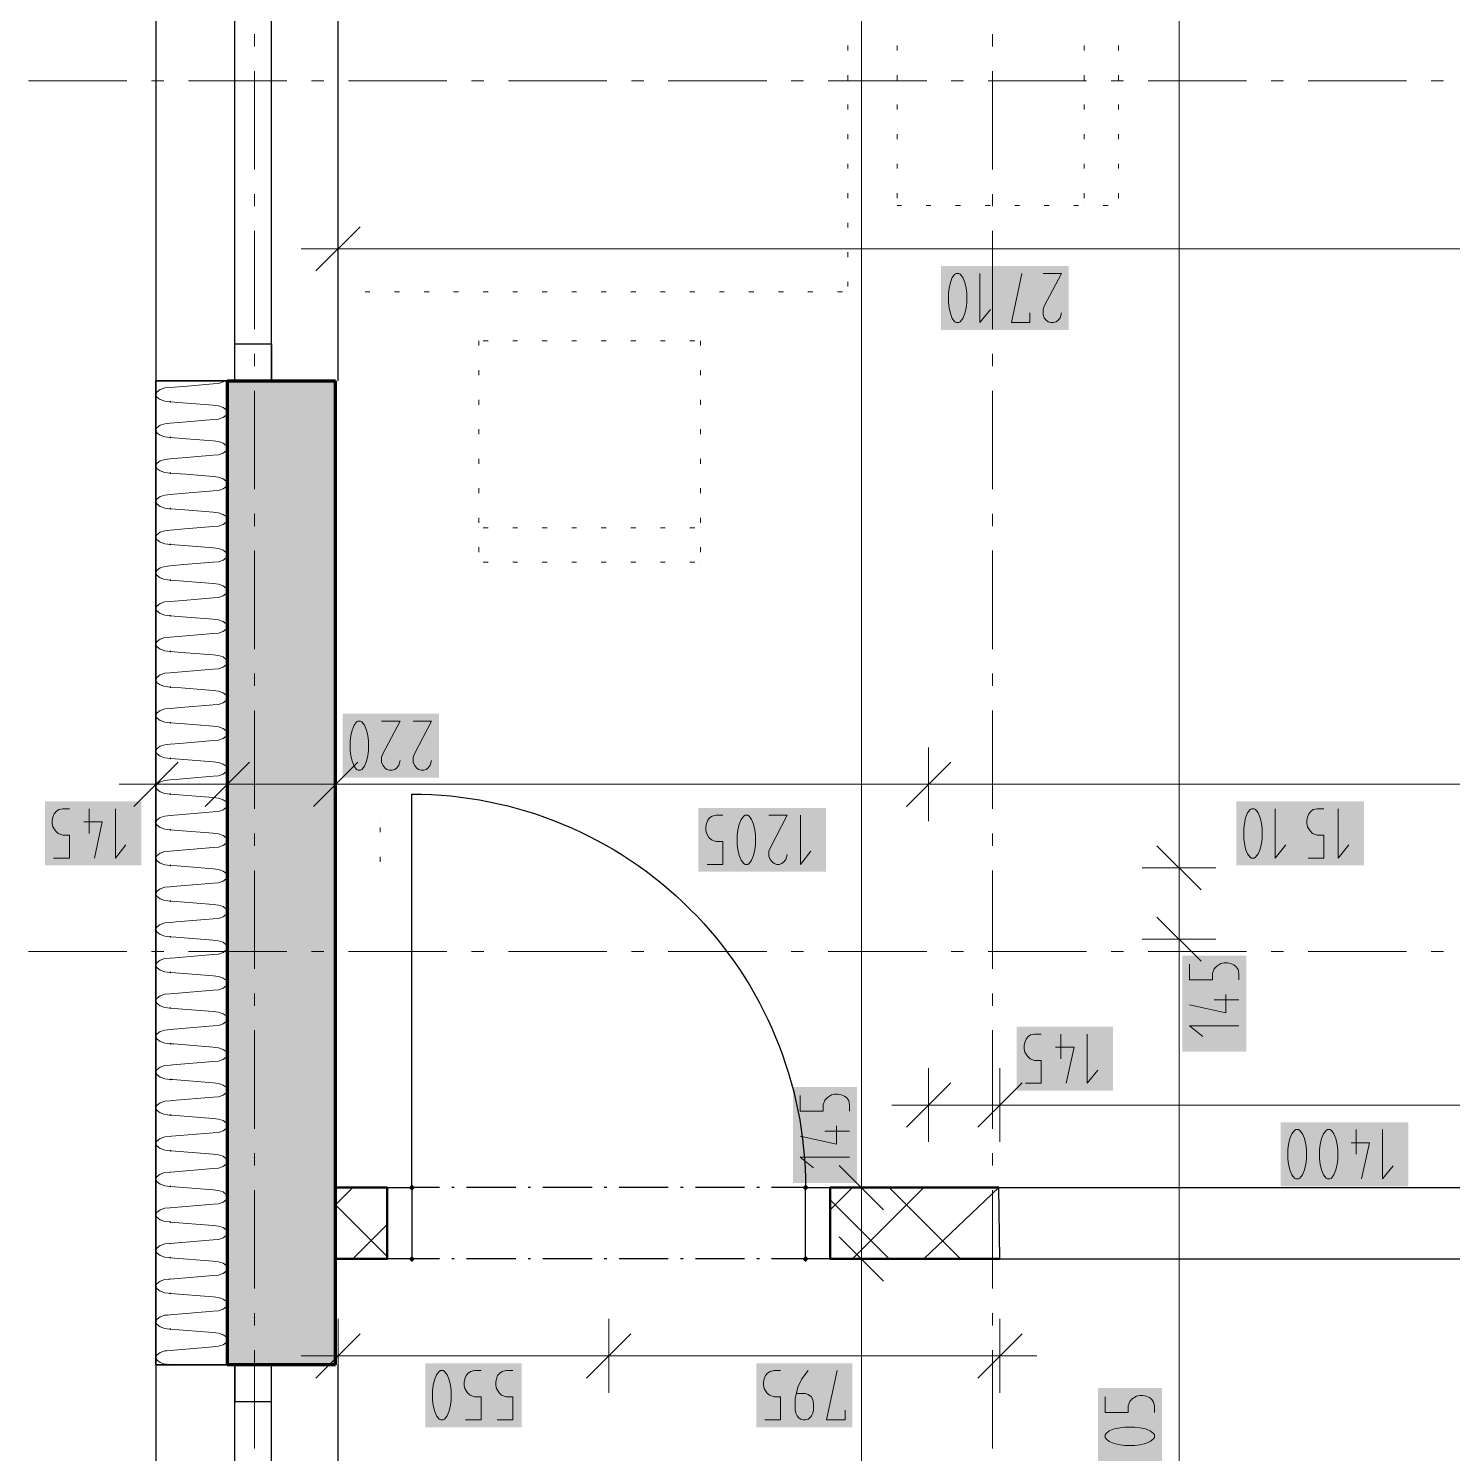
# Model space of a CAD drawing. Header units: millimetres. Extents: x 0 to 594, y 0 to 420.
# Drawn here: x 58.98 to 88.63, y 226.62 to 256.31 of the extents above; entities that cross this region are included whole.
import ezdxf

# ---------------------------------------------------------------- set-up
doc = ezdxf.new("R2010")
doc.units = ezdxf.units.MM
doc.header["$LTSCALE"] = 8
for name, color, linetype in [('PDF_Dvere', 7, 'Continuous'), ('PDF_Koty delkove', 7, 'Continuous'), ('PDF_Nabytek', 7, 'Continuous'), ('PDF_Okna', 7, 'Continuous'), ('PDF_Osy hlavni', 7, 'Continuous'), ('PDF_Pricky zdene', 7, 'Continuous'), ('PDF_Steny obvodove nosne', 7, 'Continuous'), ('PDF_Zatepleni', 7, 'Continuous')]:
    doc.layers.add(name, color=color, linetype=linetype)

msp = doc.modelspace()

# ---------------------------------------------------------------- hatches: boundary and pattern name
at = {"layer": 'PDF_Zatepleni', "transparency": 33554559}
for points in [[(61.926, 232.906), (61.903, 232.929), (61.926, 232.952), (61.946, 232.933), (61.946, 232.925), (61.949, 232.929), (61.946, 232.933), (61.946, 232.925)], [(61.926, 232.163), (61.903, 232.186), (61.926, 232.209), (61.93, 232.205), (61.929, 232.166), (61.949, 232.186), (61.93, 232.205), (61.929, 232.166)], [(61.926, 231.42), (61.914, 231.433), (61.914, 231.454), (61.903, 231.443), (61.914, 231.433), (61.914, 231.454), (61.926, 231.466), (61.949, 231.443)]]:
    msp.add_hatch(color=256, dxfattribs=at).paths.add_polyline_path(points)

# ---------------------------------------------------------------- linework, layer by layer
at = {"layer": 'PDF_Dvere', "lineweight": 25}
msp.add_lwpolyline([(67.534, 232.16), (66.959, 232.16), (66.959, 240.36, -0.414214), (75.159, 232.16), (74.452, 232.16)], format="xyb", dxfattribs=at)
for points in [[(66.959, 230.674), (66.447, 230.674), (66.447, 232.16), (66.959, 232.16)], [(75.671, 230.674), (75.159, 230.674), (75.159, 232.16), (75.671, 232.16)]]:
    msp.add_lwpolyline(points, close=True, dxfattribs=at)
for points in [[(67.841, 232.16), (67.79, 232.16)], [(69.122, 232.16), (68.097, 232.16)], [(69.43, 232.16), (69.379, 232.16)], [(70.711, 232.16), (69.686, 232.16)], [(71.019, 232.16), (70.967, 232.16)], [(72.3, 232.16), (71.275, 232.16)], [(72.607, 232.16), (72.556, 232.16)], [(73.889, 232.16), (72.864, 232.16)], [(74.196, 232.16), (74.145, 232.16)], [(67.534, 230.674), (66.959, 230.674)], [(67.841, 230.674), (67.79, 230.674)], [(69.122, 230.674), (68.097, 230.674)], [(69.43, 230.674), (69.379, 230.674)], [(70.711, 230.674), (69.686, 230.674)], [(71.019, 230.674), (70.967, 230.674)], [(72.3, 230.674), (71.275, 230.674)], [(72.607, 230.674), (72.556, 230.674)], [(73.889, 230.674), (72.864, 230.674)], [(74.196, 230.674), (74.145, 230.674)], [(75.159, 230.674), (74.452, 230.674)]]:
    msp.add_lwpolyline(points, dxfattribs=at)
at = {"layer": 'PDF_Dvere', "lineweight": 25, "transparency": 33554559}
for points in [[(67.023, 232.16), (66.959, 232.096), (66.959, 232.225), (66.895, 232.16)], [(75.223, 232.16), (75.159, 232.096), (75.159, 232.225), (75.095, 232.16)], [(67.023, 230.674), (66.959, 230.61), (66.959, 230.738), (66.895, 230.674)], [(75.223, 230.674), (75.159, 230.61), (75.159, 230.738), (75.095, 230.674)]]:
    msp.add_solid(points, dxfattribs=at)
at = {"layer": 'PDF_Koty delkove', "lineweight": 18}
for points in [[(82.938, 159.232), (82.938, 169.575), (82.938, 201.513), (82.938, 202.999), (82.938, 214.633), (82.938, 215.761), (82.938, 237.337), (82.938, 238.823), (82.938, 283.359), (82.938, 285.972), (82.938, 287.356), (82.938, 356.594), (82.938, 360.489)], [(76.321, 152.006), (76.321, 214.274), (76.321, 215.761), (76.321, 230.674), (76.321, 232.16), (76.321, 283.359), (76.321, 287.254)], [(65.422, 252.489), (65.422, 251.721), (65.422, 250.952)], [(65.883, 252.182), (64.96, 251.259)], [(65.422, 251.721), (64.653, 251.721)], [(123.744, 251.721), (121.642, 251.721), (121.586, 251.721), (117.226, 251.721), (116.112, 251.721), (114.524, 251.721), (111.78, 251.721), (109.574, 251.721), (105.828, 251.721), (100.809, 251.721), (97.099, 251.721), (95.556, 251.721), (94.531, 251.721), (93.199, 251.721), (91.378, 251.721), (65.422, 251.721)], [(78.79, 251.208), (78.79, 250.183), (79.008, 250.456)], [(79.83, 250.387), (79.83, 250.183), (79.447, 250.183), (79.665, 251.208)], [(80.104, 251.208), (80.487, 251.208), (80.131, 250.524), (80.104, 250.456), (80.104, 250.353), (80.131, 250.286), (80.172, 250.234), (80.213, 250.2), (80.268, 250.183), (80.322, 250.183), (80.377, 250.2)], [(80.377, 250.2), (80.418, 250.234), (80.459, 250.286), (80.487, 250.387)], [(66.329, 241.882), (66.713, 241.882), (66.356, 241.199), (66.329, 241.13), (66.329, 241.028), (66.356, 240.96), (66.397, 240.909), (66.438, 240.874), (66.493, 240.857), (66.548, 240.857), (66.603, 240.874), (66.644, 240.909), (66.685, 240.96)], [(66.986, 241.882), (67.37, 241.882), (67.013, 241.199), (66.986, 241.13), (66.986, 241.028), (67.013, 240.96), (67.054, 240.909), (67.095, 240.874), (67.15, 240.857), (67.205, 240.857), (67.26, 240.874), (67.301, 240.909), (67.342, 240.96), (67.37, 241.061)], [(61.629, 241.333), (61.629, 240.565), (61.629, 239.796)], [(63.115, 241.333), (63.115, 240.565), (63.115, 239.796)], [(65.37, 241.333), (65.37, 240.565), (65.37, 239.796)], [(77.721, 241.333), (77.721, 240.565), (77.721, 239.796)], [(62.09, 241.026), (61.168, 240.103)], [(63.577, 241.026), (62.654, 240.103)], [(65.832, 241.026), (64.909, 240.103)], [(66.685, 240.96), (66.713, 241.061)], [(78.183, 241.026), (77.26, 240.103)], [(61.629, 240.565), (60.86, 240.565)], [(97.094, 240.565), (95.556, 240.565), (94.531, 240.565), (93.199, 240.565), (77.721, 240.565), (65.37, 240.565), (63.115, 240.565), (61.629, 240.565)], [(59.497, 239.027), (59.826, 239.027), (59.826, 239.505), (59.689, 239.505), (59.593, 239.54), (59.538, 239.591), (59.484, 239.676), (59.47, 239.744), (59.47, 239.812), (59.484, 239.881), (59.511, 239.949), (59.552, 240), (59.607, 240.035), (59.689, 240.052), (59.826, 240.052)], [(60.236, 240.052), (60.236, 239.54)], [(60.784, 240.052), (60.784, 239.027), (61.003, 239.3)], [(73.106, 238.894), (73.434, 238.894), (73.434, 239.372), (73.297, 239.372), (73.202, 239.407), (73.147, 239.458), (73.093, 239.543), (73.079, 239.611), (73.079, 239.68), (73.093, 239.748), (73.12, 239.816), (73.161, 239.867), (73.215, 239.902), (73.297, 239.919), (73.434, 239.919)], [(74.119, 239.508), (74.105, 239.611), (74.077, 239.731), (74.036, 239.833), (73.982, 239.902), (73.954, 239.919), (73.9, 239.919), (73.872, 239.902), (73.818, 239.833), (73.777, 239.731), (73.75, 239.611), (73.736, 239.508)], [(74.393, 239.919), (74.776, 239.919), (74.42, 239.236), (74.393, 239.167), (74.393, 239.065), (74.42, 238.997), (74.461, 238.946), (74.502, 238.911), (74.557, 238.894), (74.611, 238.894), (74.666, 238.911), (74.707, 238.946), (74.748, 238.997), (74.776, 239.098)], [(75.05, 239.919), (75.05, 238.894), (75.268, 239.167)], [(84.297, 239.335), (84.324, 239.215), (84.365, 239.112), (84.419, 239.043), (84.447, 239.027), (84.501, 239.027), (84.529, 239.043), (84.583, 239.112), (84.624, 239.215), (84.652, 239.335), (84.666, 239.436), (84.666, 239.641), (84.652, 239.744), (84.624, 239.863), (84.583, 239.966), (84.529, 240.035), (84.501, 240.052), (84.447, 240.052), (84.419, 240.035), (84.365, 239.966), (84.324, 239.863), (84.297, 239.744), (84.283, 239.641)], [(84.94, 240.052), (84.94, 239.027), (85.158, 239.3)], [(85.624, 239.027), (85.952, 239.027), (85.952, 239.505), (85.815, 239.505), (85.72, 239.54), (85.665, 239.591), (85.611, 239.676), (85.597, 239.744), (85.597, 239.812), (85.611, 239.881), (85.638, 239.949), (85.679, 240), (85.733, 240.035), (85.815, 240.052), (85.952, 240.052)], [(86.254, 240.052), (86.254, 239.027), (86.472, 239.3)], [(60.127, 239.778), (60.511, 239.778), (60.346, 239.027)], [(84.283, 239.641), (84.283, 239.436), (84.297, 239.335)], [(73.736, 239.508), (73.736, 239.303), (73.75, 239.202), (73.777, 239.082), (73.818, 238.98), (73.872, 238.911), (73.9, 238.894), (73.954, 238.894), (73.982, 238.911), (74.036, 238.98), (74.077, 239.082), (74.105, 239.202), (74.119, 239.303), (74.119, 239.508)], [(83.399, 238.362), (82.476, 239.284)], [(83.706, 238.823), (82.938, 238.823), (82.169, 238.823)], [(83.399, 236.875), (82.476, 237.798)], [(83.706, 237.337), (82.938, 237.337), (82.169, 237.337)], [(83.157, 236.815), (83.157, 236.487), (83.635, 236.487), (83.635, 236.624), (83.67, 236.719), (83.721, 236.774), (83.806, 236.829), (83.874, 236.843), (83.943, 236.843), (84.011, 236.829), (84.079, 236.801), (84.13, 236.76), (84.165, 236.706), (84.182, 236.624), (84.182, 236.487)], [(83.909, 236.185), (83.909, 235.802), (83.157, 235.967)], [(84.182, 236.076), (83.67, 236.076)], [(84.182, 235.528), (83.157, 235.528), (83.43, 235.31)], [(79.737, 234.333), (80.066, 234.333), (80.066, 234.811), (79.929, 234.811), (79.833, 234.845), (79.778, 234.897), (79.724, 234.982), (79.71, 235.049), (79.71, 235.118), (79.724, 235.187), (79.751, 235.254), (79.792, 235.306), (79.846, 235.34), (79.929, 235.358), (80.066, 235.358)], [(80.476, 235.358), (80.476, 234.845)], [(81.024, 235.358), (81.024, 234.333), (81.243, 234.606)], [(80.367, 235.084), (80.751, 235.084), (80.586, 234.333)], [(77.721, 234.65), (77.721, 233.881), (77.721, 233.112)], [(79.208, 234.65), (79.208, 233.881), (79.208, 233.112)], [(78.183, 234.342), (77.26, 233.42)], [(79.669, 234.342), (78.746, 233.42)], [(75.049, 234.078), (75.049, 233.75), (75.527, 233.75), (75.527, 233.887), (75.561, 233.982), (75.613, 234.037), (75.698, 234.092), (75.765, 234.105)], [(75.765, 234.105), (75.834, 234.105), (75.903, 234.092), (75.97, 234.064), (76.022, 234.023), (76.057, 233.969), (76.074, 233.887), (76.074, 233.75)], [(77.721, 233.881), (76.953, 233.881)], [(123.744, 233.881), (121.642, 233.881), (119.951, 233.881), (118.809, 233.881), (116.099, 233.881), (108.266, 233.881), (97.094, 233.881), (95.556, 233.881), (94.531, 233.881), (93.558, 233.881), (79.208, 233.881), (77.721, 233.881)], [(75.8, 233.448), (75.8, 233.065), (75.049, 233.23)], [(76.074, 233.339), (75.561, 233.339)], [(85.205, 232.957), (85.205, 232.752), (85.219, 232.651), (85.246, 232.531), (85.287, 232.428), (85.341, 232.36), (85.369, 232.343), (85.424, 232.343), (85.451, 232.36), (85.506, 232.428), (85.547, 232.531), (85.575, 232.651), (85.589, 232.752), (85.589, 232.957), (85.575, 233.06), (85.547, 233.18), (85.506, 233.282), (85.451, 233.351), (85.424, 233.368), (85.369, 233.368), (85.341, 233.351), (85.287, 233.282), (85.246, 233.18), (85.219, 233.06)], [(86.519, 233.095), (86.903, 233.095), (86.738, 232.343)], [(86.628, 233.368), (86.628, 232.856)], [(87.176, 233.368), (87.176, 232.343), (87.395, 232.616)], [(76.074, 232.791), (75.049, 232.791), (75.322, 232.573)], [(85.219, 233.06), (85.205, 232.957)], [(76.782, 231.699), (75.859, 232.622)], [(77.089, 232.16), (76.321, 232.16), (75.552, 232.16)], [(76.782, 230.213), (75.859, 231.135)], [(77.089, 230.674), (76.321, 230.674), (75.552, 230.674)], [(65.422, 229.423), (65.422, 228.654), (65.422, 227.886)], [(71.059, 229.423), (71.059, 228.654), (71.059, 227.886)], [(79.208, 229.423), (79.208, 228.654), (79.208, 227.886)], [(65.883, 229.116), (64.96, 228.193)], [(71.52, 229.116), (70.598, 228.193)], [(79.669, 229.116), (78.746, 228.193)], [(65.422, 228.654), (64.653, 228.654)], [(79.208, 228.654), (76.377, 228.654), (71.059, 228.654), (65.422, 228.654)], [(79.208, 228.654), (79.976, 228.654)], [(67.391, 227.936), (67.391, 227.731), (67.405, 227.629), (67.432, 227.509), (67.473, 227.407), (67.528, 227.338), (67.556, 227.322), (67.61, 227.322), (67.638, 227.338), (67.692, 227.407), (67.733, 227.509), (67.761, 227.629), (67.775, 227.731), (67.775, 227.936), (67.761, 228.038), (67.733, 228.158), (67.692, 228.261), (67.638, 228.329), (67.61, 228.347), (67.556, 228.347), (67.528, 228.329), (67.473, 228.261), (67.432, 228.158), (67.405, 228.038)], [(68.075, 227.322), (68.404, 227.322), (68.404, 227.799), (68.267, 227.799), (68.172, 227.834), (68.117, 227.886), (68.062, 227.971), (68.048, 228.038), (68.048, 228.107), (68.062, 228.176), (68.089, 228.243), (68.13, 228.295), (68.185, 228.329), (68.267, 228.347), (68.404, 228.347)], [(69.061, 227.322), (69.061, 227.799), (68.924, 227.799), (68.829, 227.834), (68.774, 227.886), (68.719, 227.971), (68.705, 228.038), (68.705, 228.107), (68.719, 228.176), (68.746, 228.243), (68.788, 228.295), (68.842, 228.329), (68.924, 228.347), (69.061, 228.347)], [(74.311, 227.322), (74.64, 227.322), (74.64, 227.799), (74.503, 227.799), (74.408, 227.834), (74.353, 227.886), (74.298, 227.971), (74.284, 228.038), (74.284, 228.107), (74.298, 228.176), (74.325, 228.243), (74.367, 228.295), (74.421, 228.329), (74.503, 228.347), (74.64, 228.347)], [(75.215, 228.347), (75.078, 228.176), (74.996, 228.004), (74.941, 227.766), (74.941, 227.526), (74.955, 227.458), (74.982, 227.407), (75.01, 227.373), (75.051, 227.338), (75.106, 227.322), (75.16, 227.322), (75.215, 227.338), (75.256, 227.373), (75.283, 227.407), (75.311, 227.458), (75.325, 227.526), (75.325, 227.663), (75.311, 227.731), (75.283, 227.799), (75.215, 227.851), (75.16, 227.868), (74.968, 227.868)], [(75.982, 227.526), (75.982, 227.322), (75.598, 227.322), (75.817, 228.347)], [(67.405, 228.038), (67.391, 227.936)], [(81.4, 227.802), (81.4, 227.473), (81.878, 227.473), (81.878, 227.61), (81.913, 227.705), (81.964, 227.76), (82.049, 227.815), (82.117, 227.829), (82.185, 227.829), (82.254, 227.815), (82.322, 227.788), (82.373, 227.746), (82.408, 227.692), (82.425, 227.61), (82.425, 227.473)], [(68.733, 227.322), (69.061, 227.322)], [(82.014, 227.172), (81.809, 227.172), (81.708, 227.158), (81.588, 227.131), (81.485, 227.089), (81.416, 227.035), (81.4, 227.007), (81.4, 226.953), (81.416, 226.925), (81.485, 226.871), (81.588, 226.83), (81.708, 226.802), (81.809, 226.788), (82.014, 226.788), (82.117, 226.802)], [(82.117, 226.802), (82.236, 226.83), (82.339, 226.871), (82.408, 226.925), (82.425, 226.953), (82.425, 227.007), (82.408, 227.035), (82.339, 227.089), (82.236, 227.131), (82.117, 227.158), (82.014, 227.172)]]:
    msp.add_lwpolyline(points, dxfattribs=at)
for points in [[(78.133, 250.797), (78.133, 250.592), (78.147, 250.491), (78.174, 250.371), (78.215, 250.268), (78.269, 250.2), (78.297, 250.183), (78.351, 250.183), (78.379, 250.2), (78.433, 250.268), (78.474, 250.371), (78.502, 250.491), (78.516, 250.592), (78.516, 250.797), (78.502, 250.9), (78.474, 251.02), (78.433, 251.122), (78.379, 251.191), (78.351, 251.208), (78.297, 251.208), (78.269, 251.191), (78.215, 251.122), (78.174, 251.02), (78.147, 250.9)], [(65.672, 241.471), (65.672, 241.266), (65.686, 241.165), (65.713, 241.045), (65.754, 240.943), (65.808, 240.874), (65.836, 240.857), (65.891, 240.857), (65.918, 240.874), (65.973, 240.943), (66.014, 241.045), (66.042, 241.165), (66.056, 241.266), (66.056, 241.471), (66.042, 241.574), (66.014, 241.694), (65.973, 241.796), (65.918, 241.865), (65.891, 241.882), (65.836, 241.882), (65.808, 241.865), (65.754, 241.796), (65.713, 241.694), (65.686, 241.574)], [(85.862, 232.957), (85.862, 232.752), (85.876, 232.651), (85.903, 232.531), (85.944, 232.428), (85.998, 232.36), (86.026, 232.343), (86.081, 232.343), (86.109, 232.36), (86.163, 232.428), (86.204, 232.531), (86.232, 232.651), (86.246, 232.752), (86.246, 232.957), (86.232, 233.06), (86.204, 233.18), (86.163, 233.282), (86.109, 233.351), (86.081, 233.368), (86.026, 233.368), (85.998, 233.351), (85.944, 233.282), (85.903, 233.18), (85.876, 233.06)]]:
    msp.add_lwpolyline(points, close=True, dxfattribs=at)
at = {"layer": 'PDF_Koty delkove', "color": 7, "lineweight": 18, "true_color": 0xffffff, "transparency": 33554559}
for points in [[(80.641, 251.362), (77.979, 251.362), (80.641, 250.029), (77.979, 250.029)], [(67.524, 242.036), (65.519, 242.036), (67.524, 240.704), (65.519, 240.704)], [(61.322, 240.206), (59.317, 240.206), (61.322, 238.873), (59.317, 238.873)], [(86.791, 240.206), (84.129, 240.206), (86.791, 238.873), (84.129, 238.873)], [(75.587, 240.073), (72.925, 240.073), (75.587, 238.741), (72.925, 238.741)], [(84.336, 234.991), (84.336, 236.996), (83.004, 234.991), (83.004, 236.996)], [(81.561, 235.512), (79.557, 235.512), (81.561, 234.179), (79.557, 234.179)], [(76.228, 232.254), (76.228, 234.259), (74.895, 232.254), (74.895, 234.259)], [(87.714, 233.522), (85.052, 233.522), (87.714, 232.19), (85.052, 232.19)], [(69.243, 228.501), (67.238, 228.501), (69.243, 227.168), (67.238, 227.168)], [(76.136, 228.501), (74.131, 228.501), (76.136, 227.168), (74.131, 227.168)], [(82.579, 225.32), (82.579, 227.982), (81.246, 225.32), (81.246, 227.982)]]:
    msp.add_solid(points, dxfattribs=at)
at = {"layer": 'PDF_Nabytek'}
for p, q in [((79.208, 230.674), (79.186, 232.16)), ((79.186, 232.16), (93.558, 232.16)), ((79.208, 230.674), (93.558, 230.674)), ((80, 230), (80, 230))]:
    msp.add_line(p, q, dxfattribs=at)
at = {"layer": 'PDF_Nabytek', "lineweight": 13}
for points in [[(76.04, 255.955), (76.04, 255.853)], [(77.065, 255.955), (77.065, 255.853)], [(80.96, 255.955), (80.96, 255.853)], [(81.677, 255.955), (81.677, 255.853)], [(76.04, 255.34), (76.04, 255.238)], [(77.065, 255.34), (77.065, 255.238)], [(80.96, 255.34), (80.96, 255.238)], [(81.677, 255.34), (81.677, 255.238)], [(76.04, 254.725), (76.04, 254.623)], [(77.065, 254.725), (77.065, 254.623)], [(80.96, 254.725), (80.96, 254.623)], [(81.677, 254.725), (81.677, 254.623)], [(76.04, 254.11), (76.04, 254.008)], [(77.065, 254.11), (77.065, 254.008)], [(80.96, 254.11), (80.96, 254.008)], [(81.677, 254.11), (81.677, 254.008)], [(76.04, 253.495), (76.04, 253.393)], [(77.065, 253.495), (77.065, 253.393)], [(80.96, 253.495), (80.96, 253.393)], [(81.677, 253.495), (81.677, 253.393)], [(76.04, 252.88), (76.04, 252.778)], [(77.065, 252.88), (77.065, 252.778)], [(80.96, 252.88), (80.96, 252.778)], [(81.677, 252.88), (81.677, 252.778)], [(77.065, 252.622), (77.156, 252.622)], [(77.065, 252.622), (77.065, 252.622)], [(77.669, 252.622), (77.771, 252.622)], [(78.284, 252.622), (78.386, 252.622)], [(78.899, 252.622), (79.001, 252.622)], [(79.514, 252.622), (79.616, 252.622)], [(80.129, 252.622), (80.231, 252.622)], [(80.744, 252.622), (80.846, 252.622)], [(80.96, 252.622), (80.96, 252.622)], [(81.359, 252.622), (81.461, 252.622)], [(81.677, 252.622), (81.677, 252.622)], [(81.677, 252.622), (81.677, 252.622)], [(76.04, 252.265), (76.04, 252.163)], [(76.04, 251.65), (76.04, 251.548)], [(76.04, 251.035), (76.04, 250.933)], [(65.984, 250.828), (66.086, 250.828)], [(66.599, 250.828), (66.701, 250.828)], [(67.214, 250.828), (67.316, 250.828)], [(67.829, 250.828), (67.931, 250.828)], [(68.444, 250.828), (68.546, 250.828)], [(69.059, 250.828), (69.161, 250.828)], [(69.674, 250.828), (69.776, 250.828)], [(70.289, 250.828), (70.391, 250.828)], [(70.904, 250.828), (71.006, 250.828)], [(71.519, 250.828), (71.621, 250.828)], [(72.134, 250.828), (72.236, 250.828)], [(72.749, 250.828), (72.851, 250.828)], [(73.364, 250.828), (73.466, 250.828)], [(73.979, 250.828), (74.081, 250.828)], [(74.594, 250.828), (74.696, 250.828)], [(75.209, 250.828), (75.311, 250.828)], [(75.824, 250.828), (75.926, 250.828)], [(76.04, 250.828), (76.04, 250.828)], [(76.04, 250.828), (76.04, 250.828)], [(68.357, 249.803), (68.357, 249.803)], [(68.357, 249.803), (68.357, 249.703)], [(68.357, 249.803), (68.357, 249.803)], [(68.444, 249.803), (68.546, 249.803)], [(69.059, 249.803), (69.161, 249.803)], [(69.674, 249.803), (69.776, 249.803)], [(70.289, 249.803), (70.391, 249.803)], [(70.904, 249.803), (71.006, 249.803)], [(71.519, 249.803), (71.621, 249.803)], [(72.134, 249.803), (72.236, 249.803)], [(72.749, 249.803), (72.851, 249.803)], [(72.969, 249.803), (72.969, 249.703)], [(72.969, 249.803), (72.969, 249.803)], [(72.969, 249.803), (72.969, 249.803)], [(68.357, 249.19), (68.357, 249.088)], [(72.969, 249.19), (72.969, 249.088)], [(68.357, 248.575), (68.357, 248.473)], [(72.969, 248.575), (72.969, 248.473)], [(68.357, 247.96), (68.357, 247.858)], [(72.969, 247.96), (72.969, 247.858)], [(68.357, 247.346), (68.357, 247.243)], [(72.969, 247.346), (72.969, 247.243)], [(68.357, 246.731), (68.357, 246.628)], [(72.969, 246.731), (72.969, 246.628)], [(68.357, 246.116), (68.357, 246.013)], [(68.357, 245.908), (68.357, 245.908)], [(68.444, 245.908), (68.546, 245.908)], [(69.059, 245.908), (69.161, 245.908)], [(69.674, 245.908), (69.776, 245.908)], [(70.289, 245.908), (70.391, 245.908)], [(70.904, 245.908), (71.006, 245.908)], [(71.519, 245.908), (71.621, 245.908)], [(72.134, 245.908), (72.236, 245.908)], [(72.749, 245.908), (72.851, 245.908)], [(72.969, 246.116), (72.969, 246.013)], [(72.969, 245.908), (72.969, 245.908)], [(68.357, 245.501), (68.357, 245.398)], [(72.969, 245.501), (72.969, 245.398)], [(68.357, 245.191), (68.357, 245.191)], [(68.357, 245.191), (68.357, 245.191)], [(68.444, 245.191), (68.546, 245.191)], [(69.059, 245.191), (69.161, 245.191)], [(69.674, 245.191), (69.776, 245.191)], [(70.289, 245.191), (70.391, 245.191)], [(70.904, 245.191), (71.006, 245.191)], [(71.519, 245.191), (71.621, 245.191)], [(72.134, 245.191), (72.236, 245.191)], [(72.749, 245.191), (72.851, 245.191)], [(72.969, 245.191), (72.969, 245.191)], [(72.969, 245.191), (72.969, 245.191)], [(66.301, 239.766), (66.301, 239.766)], [(66.301, 239.766), (66.301, 239.766)], [(66.301, 239.665), (66.301, 239.563)], [(66.301, 239.05), (66.301, 238.948)], [(66.301, 239.048), (66.301, 239.048)], [(79.208, 230.674), (79.208, 230.674)], [(79.208, 230.674), (79.208, 230.674)]]:
    msp.add_lwpolyline(points, dxfattribs=at)
at = {"layer": 'PDF_Okna', "lineweight": 25}
for points in [[(61.629, 267.42), (61.629, 248.97)], [(63.269, 248.97), (63.269, 267.42)], [(64.038, 248.97), (64.038, 267.42)], [(65.422, 248.97), (65.422, 267.42)], [(61.629, 228.47), (61.629, 218.221)], [(63.269, 218.221), (63.269, 228.47)], [(64.038, 218.221), (64.038, 228.47)], [(65.422, 218.221), (65.422, 228.47)]]:
    msp.add_lwpolyline(points, dxfattribs=at)
for points in [[(63.269, 248.97), (63.269, 249.739), (64.038, 249.739), (64.038, 248.97)], [(63.269, 228.47), (63.269, 227.702), (64.038, 227.702), (64.038, 228.47)]]:
    msp.add_lwpolyline(points, close=True, dxfattribs=at)
at = {"layer": 'PDF_Osy hlavni', "lineweight": 18}
for points in [[(63.679, 255.938), (63.679, 256.194)], [(63.679, 253.375), (63.679, 255.425)], [(79.054, 253.375), (79.054, 255.425)], [(79.054, 253.375), (79.054, 255.425)], [(61.025, 255.223), (58.975, 255.223)], [(61.794, 255.223), (61.537, 255.223)], [(64.356, 255.223), (62.306, 255.223)], [(65.125, 255.223), (64.869, 255.223)], [(67.687, 255.223), (65.637, 255.223)], [(68.456, 255.223), (68.2, 255.223)], [(71.019, 255.223), (68.969, 255.223)], [(71.787, 255.223), (71.531, 255.223)], [(74.35, 255.223), (72.3, 255.223)], [(75.119, 255.223), (74.862, 255.223)], [(77.681, 255.223), (75.631, 255.223)], [(78.45, 255.223), (78.194, 255.223)], [(81.012, 255.223), (78.962, 255.223)], [(81.781, 255.223), (81.525, 255.223)], [(84.344, 255.223), (82.294, 255.223)], [(85.112, 255.223), (84.856, 255.223)], [(87.675, 255.223), (85.625, 255.223)], [(88.443, 255.223), (88.187, 255.223)], [(63.679, 252.607), (63.679, 252.863)], [(63.679, 250.044), (63.679, 252.094)], [(79.054, 250.044), (79.054, 252.094)], [(79.054, 250.044), (79.054, 252.094)], [(63.679, 249.275), (63.679, 249.532)], [(63.679, 246.713), (63.679, 248.763)], [(79.054, 246.713), (79.054, 248.763)], [(79.054, 246.713), (79.054, 248.763)], [(63.679, 245.944), (63.679, 246.2)], [(63.679, 243.382), (63.679, 245.432)], [(79.054, 243.382), (79.054, 245.432)], [(79.054, 243.382), (79.054, 245.432)], [(63.679, 242.613), (63.679, 242.869)], [(79.054, 242.613), (79.054, 242.869), (79.054, 242.613)], [(63.679, 240.05), (63.679, 242.1)], [(79.054, 240.05), (79.054, 242.1)], [(79.054, 240.05), (79.054, 242.1)], [(63.679, 239.282), (63.679, 239.538)], [(63.679, 236.719), (63.679, 238.769)], [(79.054, 236.719), (79.054, 238.769)], [(79.054, 236.719), (79.054, 238.769)], [(61.025, 237.08), (58.975, 237.08)], [(61.794, 237.08), (61.537, 237.08)], [(64.356, 237.08), (62.306, 237.08)], [(65.125, 237.08), (64.869, 237.08)], [(67.687, 237.08), (65.637, 237.08)], [(68.456, 237.08), (68.2, 237.08)], [(71.019, 237.08), (68.969, 237.08)], [(71.787, 237.08), (71.531, 237.08)], [(74.35, 237.08), (72.3, 237.08)], [(75.119, 237.08), (74.862, 237.08)], [(77.681, 237.08), (75.631, 237.08)], [(78.45, 237.08), (78.194, 237.08)], [(81.012, 237.08), (78.962, 237.08)], [(81.781, 237.08), (81.525, 237.08)], [(84.344, 237.08), (82.294, 237.08)], [(85.112, 237.08), (84.856, 237.08)], [(87.675, 237.08), (85.625, 237.08)], [(88.443, 237.08), (88.187, 237.08)], [(63.679, 235.951), (63.679, 236.207)], [(63.679, 233.388), (63.679, 235.438)], [(79.054, 233.388), (79.054, 235.438)], [(79.054, 233.388), (79.054, 235.438)], [(63.679, 232.619), (63.679, 232.876)], [(63.679, 230.057), (63.679, 232.107)], [(79.054, 230.057), (79.054, 232.107)], [(79.054, 230.057), (79.054, 232.107)], [(63.679, 229.288), (63.679, 229.544)], [(63.679, 226.726), (63.679, 228.776)], [(79.054, 226.726), (79.054, 228.776)], [(79.054, 226.726), (79.054, 228.776)]]:
    msp.add_lwpolyline(points, dxfattribs=at)
for points in [[(79.054, 256.194), (79.054, 255.938)], [(79.054, 252.863), (79.054, 252.607)], [(79.054, 249.532), (79.054, 249.275)], [(79.054, 246.2), (79.054, 245.944)], [(79.054, 239.538), (79.054, 239.282)], [(79.054, 236.207), (79.054, 235.951)], [(79.054, 232.876), (79.054, 232.619)], [(79.054, 229.544), (79.054, 229.288)]]:
    msp.add_lwpolyline(points, close=True, dxfattribs=at)
at = {"layer": 'PDF_Pricky zdene', "lineweight": 9}
for points in [[(66.447, 230.725), (65.37, 231.802), (65.729, 232.16)], [(76.133, 232.16), (75.774, 231.802), (75.671, 231.699)], [(76.901, 230.674), (75.774, 231.802), (75.671, 231.904)], [(77.619, 232.16), (77.26, 231.802), (76.133, 230.674)], [(77.721, 231.34), (77.26, 231.802), (76.901, 232.16)], [(79.186, 232.16), (77.619, 230.674)], [(66.447, 231.392), (65.729, 230.674)], [(78.388, 230.674), (77.721, 231.34)]]:
    msp.add_lwpolyline(points, dxfattribs=at)
at = {"layer": 'PDF_Pricky zdene', "lineweight": 50}
for points in [[(66.447, 232.16), (66.447, 230.674), (65.422, 230.674), (65.37, 230.674), (65.37, 232.16), (65.422, 232.16), (66.447, 232.16)], [(77.721, 230.674), (75.671, 230.674), (75.671, 232.16), (79.186, 232.16)], [(77.721, 230.674), (79.208, 230.674)]]:
    msp.add_lwpolyline(points, dxfattribs=at)
at = {"layer": 'PDF_Steny obvodove nosne', "lineweight": 70}
for points in [[(63.115, 248.97), (63.115, 228.47)], [(63.115, 248.97), (63.269, 248.97), (64.038, 248.97), (65.37, 248.97)], [(65.37, 228.47), (65.37, 230.674), (65.37, 232.16), (65.37, 248.97)], [(65.37, 228.47), (64.038, 228.47), (63.269, 228.47), (63.115, 228.47)]]:
    msp.add_lwpolyline(points, dxfattribs=at)
at = {"layer": 'PDF_Steny obvodove nosne', "color": 9, "lineweight": 9, "true_color": 0xc0c0c0, "transparency": 33554559}
msp.add_solid([(63.115, 228.47), (65.37, 228.47), (63.115, 248.97), (65.37, 248.97)], dxfattribs=at)
at = {"layer": 'PDF_Zatepleni', "lineweight": 35}
for points in [[(61.629, 228.47), (61.629, 248.97), (63.115, 248.97), (63.115, 228.47)], [(63.115, 228.47), (61.629, 228.47)]]:
    msp.add_lwpolyline(points, dxfattribs=at)
at = {"layer": 'PDF_Zatepleni', "lineweight": 9}
for points in [[(61.926, 248.832), (61.813, 248.821), (61.716, 248.788), (61.652, 248.74), (61.629, 248.683)], [(61.926, 248.832), (62.289, 248.862), (62.818, 248.906)], [(62.818, 248.906), (62.932, 248.917), (63.029, 248.949), (63.057, 248.97)], [(61.629, 248.683), (61.652, 248.626), (61.716, 248.578), (61.813, 248.546), (61.926, 248.535)], [(62.818, 248.461), (62.281, 248.505), (61.926, 248.535)], [(62.818, 248.461), (62.818, 248.461)], [(63.115, 248.327), (63.094, 248.369), (63.029, 248.417), (62.932, 248.45), (62.818, 248.461)], [(62.818, 248.162), (62.932, 248.174), (63.029, 248.206), (63.094, 248.255), (63.115, 248.296)], [(61.926, 248.089), (61.813, 248.077), (61.716, 248.045), (61.652, 247.997), (61.629, 247.94)], [(61.629, 247.94), (61.652, 247.883), (61.716, 247.835), (61.813, 247.803), (61.926, 247.792)], [(61.926, 248.089), (62.273, 248.117), (62.818, 248.162)], [(62.818, 247.718), (62.265, 247.764), (61.926, 247.792)], [(62.818, 247.718), (62.818, 247.718)], [(63.115, 247.584), (63.094, 247.626), (63.029, 247.674), (62.932, 247.707), (62.818, 247.718)], [(61.926, 247.346), (61.813, 247.334), (61.716, 247.302), (61.652, 247.254), (61.629, 247.197)], [(61.926, 247.346), (62.257, 247.373), (62.818, 247.419)], [(62.818, 247.419), (62.932, 247.431), (63.029, 247.463), (63.094, 247.511), (63.115, 247.553)], [(61.629, 247.197), (61.652, 247.14), (61.716, 247.092), (61.813, 247.06), (61.926, 247.048)], [(62.818, 246.975), (62.249, 247.022), (61.926, 247.048)], [(62.818, 246.975), (62.818, 246.975)], [(63.115, 246.841), (63.094, 246.883), (63.029, 246.931), (62.932, 246.964), (62.818, 246.975)], [(62.818, 246.676), (62.932, 246.688), (63.029, 246.72), (63.094, 246.768)], [(63.094, 246.768), (63.115, 246.81)], [(61.926, 246.603), (61.813, 246.591), (61.716, 246.559), (61.652, 246.511), (61.629, 246.454)], [(61.629, 246.454), (61.652, 246.397), (61.716, 246.349), (61.813, 246.317), (61.926, 246.305)], [(61.926, 246.603), (62.241, 246.629), (62.818, 246.676)], [(62.818, 246.232), (62.233, 246.28), (61.926, 246.305)], [(62.818, 246.232), (62.818, 246.232)], [(63.115, 246.098), (63.094, 246.14), (63.029, 246.188), (62.932, 246.22), (62.818, 246.232)], [(61.926, 245.859), (61.813, 245.848), (61.716, 245.816), (61.652, 245.768), (61.629, 245.711)], [(61.926, 245.859), (62.225, 245.884)], [(62.225, 245.884), (62.818, 245.933)], [(62.818, 245.933), (62.932, 245.944), (63.029, 245.977), (63.094, 246.025), (63.115, 246.067)], [(61.629, 245.711), (61.652, 245.654)], [(61.652, 245.654), (61.716, 245.606), (61.813, 245.574), (61.926, 245.562)], [(62.818, 245.489), (62.217, 245.538), (61.926, 245.562)], [(62.818, 245.489), (62.818, 245.489)], [(63.115, 245.355), (63.094, 245.396), (63.029, 245.445), (62.932, 245.477), (62.818, 245.489)], [(62.818, 245.19), (62.932, 245.201), (63.029, 245.234), (63.094, 245.282), (63.115, 245.324)], [(61.926, 245.116), (61.813, 245.105), (61.716, 245.073), (61.652, 245.025), (61.629, 244.968)], [(61.629, 244.968), (61.652, 244.911), (61.716, 244.863), (61.813, 244.83), (61.926, 244.819)], [(61.926, 245.116), (62.209, 245.14), (62.818, 245.19)], [(62.818, 244.746), (62.201, 244.796), (61.926, 244.819)], [(62.818, 244.746), (62.818, 244.746)], [(63.115, 244.612), (63.094, 244.653), (63.029, 244.702), (62.932, 244.734), (62.818, 244.746)], [(61.926, 244.373), (61.813, 244.362), (61.716, 244.33), (61.652, 244.281), (61.629, 244.225), (61.652, 244.168), (61.716, 244.12), (61.813, 244.087), (61.926, 244.076)], [(61.926, 244.373), (62.193, 244.395), (62.818, 244.447)], [(62.818, 244.447), (62.932, 244.458), (63.029, 244.491), (63.094, 244.539), (63.115, 244.581)], [(62.818, 244.002), (62.185, 244.055), (61.926, 244.076)], [(62.818, 244.002), (62.818, 244.002)], [(63.115, 243.869), (63.094, 243.91), (63.029, 243.959), (62.932, 243.991), (62.818, 244.002)], [(62.818, 243.704), (62.932, 243.715), (63.029, 243.747), (63.094, 243.796), (63.115, 243.837)], [(61.926, 243.63), (61.813, 243.619), (61.716, 243.587), (61.652, 243.538), (61.629, 243.481)], [(61.629, 243.481), (61.652, 243.425), (61.716, 243.376), (61.813, 243.344), (61.926, 243.333)], [(61.926, 243.63), (62.177, 243.651), (62.818, 243.704)], [(62.169, 243.313), (61.926, 243.333)], [(62.818, 243.259), (62.169, 243.313)], [(62.818, 243.259), (62.818, 243.259)], [(63.115, 243.126), (63.094, 243.167), (63.029, 243.216), (62.932, 243.248), (62.818, 243.259)], [(61.926, 242.887), (61.813, 242.876), (61.716, 242.843), (61.652, 242.795)], [(61.926, 242.887), (62.161, 242.906), (62.818, 242.961)], [(62.818, 242.961), (62.932, 242.972), (63.029, 243.004), (63.094, 243.053), (63.115, 243.094)], [(61.652, 242.795), (61.629, 242.738), (61.652, 242.681), (61.716, 242.633), (61.813, 242.601), (61.926, 242.59)], [(62.818, 242.516), (62.153, 242.571), (61.926, 242.59)], [(62.818, 242.516), (62.818, 242.516)], [(63.115, 242.382), (63.094, 242.424), (63.029, 242.472), (62.932, 242.505), (62.818, 242.516)], [(62.818, 242.217), (62.932, 242.229), (63.029, 242.261), (63.094, 242.31), (63.115, 242.351)], [(61.926, 242.144), (61.813, 242.133), (61.716, 242.1), (61.652, 242.052), (61.629, 241.995)], [(61.629, 241.995), (61.652, 241.938), (61.716, 241.89), (61.813, 241.858), (61.926, 241.847)], [(61.926, 242.144), (62.145, 242.162), (62.818, 242.217)], [(62.818, 241.773), (62.137, 241.829), (61.926, 241.847)], [(62.818, 241.773), (62.818, 241.773)], [(63.115, 241.639), (63.094, 241.681), (63.029, 241.729), (62.932, 241.762), (62.818, 241.773)], [(61.926, 241.401), (61.813, 241.389), (61.716, 241.357), (61.652, 241.309), (61.629, 241.252)], [(61.926, 241.401), (62.128, 241.417), (62.818, 241.474)], [(62.818, 241.474), (62.932, 241.486), (63.029, 241.518), (63.094, 241.567), (63.115, 241.608)], [(61.629, 241.252), (61.652, 241.195), (61.716, 241.147), (61.813, 241.115), (61.926, 241.104)], [(62.818, 241.03), (62.121, 241.087), (61.926, 241.104)], [(62.818, 241.03), (62.818, 241.03)], [(62.932, 241.019), (62.818, 241.03)], [(62.818, 240.731), (62.932, 240.743), (63.029, 240.775), (63.094, 240.823), (63.115, 240.865)], [(63.115, 240.896), (63.094, 240.938), (63.029, 240.986), (62.932, 241.019)], [(61.926, 240.658), (61.813, 240.646), (61.716, 240.614), (61.652, 240.566), (61.629, 240.509)], [(61.629, 240.509), (61.652, 240.452), (61.716, 240.404), (61.813, 240.372), (61.926, 240.36)], [(61.926, 240.658), (62.112, 240.673), (62.818, 240.731)], [(62.818, 240.287), (62.105, 240.346), (61.926, 240.36)], [(62.818, 240.287), (62.818, 240.287)], [(63.115, 240.153), (63.094, 240.195), (63.029, 240.243), (62.932, 240.275), (62.818, 240.287)], [(61.926, 239.915), (61.813, 239.903), (61.716, 239.871), (61.652, 239.823), (61.629, 239.766)], [(61.926, 239.915), (62.096, 239.929), (62.818, 239.988)], [(62.818, 239.988), (62.932, 239.999), (63.029, 240.032), (63.094, 240.08), (63.115, 240.122)], [(61.629, 239.766), (61.652, 239.709), (61.716, 239.661), (61.813, 239.629), (61.926, 239.617)], [(62.818, 239.544), (62.089, 239.604), (61.926, 239.617)], [(62.818, 239.544), (62.818, 239.544)], [(63.115, 239.41), (63.094, 239.451), (63.029, 239.5), (62.932, 239.532), (62.818, 239.544)], [(62.818, 239.245), (62.932, 239.256), (63.029, 239.289), (63.094, 239.337), (63.115, 239.379)], [(61.926, 239.171), (61.813, 239.16), (61.716, 239.128), (61.652, 239.08), (61.629, 239.023)], [(61.629, 239.023), (61.652, 238.966), (61.716, 238.918), (61.813, 238.885), (61.926, 238.874)], [(61.926, 239.171), (62.08, 239.184), (62.818, 239.245)], [(62.818, 238.801), (62.073, 238.862), (61.926, 238.874)], [(62.818, 238.801), (62.818, 238.801)], [(63.115, 238.667), (63.094, 238.708), (63.029, 238.757), (62.932, 238.789), (62.818, 238.801)], [(61.926, 238.428), (61.813, 238.417), (61.716, 238.385), (61.652, 238.337), (61.629, 238.28)], [(61.926, 238.428), (62.064, 238.44), (62.818, 238.502)], [(62.818, 238.502), (62.932, 238.513), (63.029, 238.546), (63.094, 238.594), (63.115, 238.636)], [(61.629, 238.28), (61.652, 238.223)], [(61.652, 238.223), (61.716, 238.175), (61.813, 238.142), (61.926, 238.131)], [(62.818, 238.057), (62.057, 238.12), (61.926, 238.131)], [(62.818, 238.057), (62.818, 238.057)], [(63.115, 237.924), (63.094, 237.965), (63.029, 238.014), (62.932, 238.046), (62.818, 238.057)], [(62.932, 237.77), (63.029, 237.802), (63.094, 237.851), (63.115, 237.892)], [(61.926, 237.685), (61.813, 237.674), (61.716, 237.642), (61.652, 237.593), (61.629, 237.537)], [(61.629, 237.537), (61.652, 237.48), (61.716, 237.431), (61.813, 237.399), (61.926, 237.388)], [(61.926, 237.685), (62.048, 237.695), (62.818, 237.759)], [(62.818, 237.759), (62.932, 237.77)], [(62.818, 237.314), (62.042, 237.378), (61.926, 237.388)], [(62.818, 237.314), (62.818, 237.314)], [(63.115, 237.181), (63.094, 237.222), (63.029, 237.271), (62.932, 237.303), (62.818, 237.314)], [(61.926, 236.942), (61.813, 236.931), (61.716, 236.899), (61.652, 236.85), (61.629, 236.793)], [(61.926, 236.942), (62.032, 236.951), (62.818, 237.016)], [(62.818, 237.016), (62.932, 237.027), (63.029, 237.059), (63.094, 237.108), (63.115, 237.149)], [(61.629, 236.793), (61.652, 236.737), (61.716, 236.688), (61.813, 236.656), (61.926, 236.645)], [(62.818, 236.571), (62.026, 236.637), (61.926, 236.645)], [(62.818, 236.571), (62.818, 236.571)], [(63.115, 236.437), (63.094, 236.479), (63.029, 236.527), (62.932, 236.56), (62.818, 236.571)], [(62.818, 236.272), (62.932, 236.284), (63.029, 236.316), (63.094, 236.365), (63.115, 236.406)], [(61.926, 236.199), (61.813, 236.188), (61.716, 236.155), (61.652, 236.107), (61.629, 236.05)], [(61.629, 236.05), (61.652, 235.993), (61.716, 235.945), (61.813, 235.913), (61.926, 235.902)], [(61.926, 236.199), (62.016, 236.206), (62.818, 236.272)], [(62.818, 235.828), (62.01, 235.895), (61.926, 235.902)], [(62.818, 235.828), (62.818, 235.828)], [(63.115, 235.694), (63.094, 235.736), (63.029, 235.784), (62.932, 235.817), (62.818, 235.828)], [(61.926, 235.456), (61.813, 235.444), (61.716, 235.412), (61.652, 235.364)], [(61.926, 235.456), (62, 235.462), (62.818, 235.529)], [(62.818, 235.529), (62.932, 235.541), (63.029, 235.573), (63.094, 235.622), (63.115, 235.663)], [(61.652, 235.364), (61.629, 235.307)], [(61.629, 235.307), (61.652, 235.25), (61.716, 235.202), (61.813, 235.17), (61.926, 235.159)], [(62.818, 235.085), (61.994, 235.153), (61.926, 235.159)], [(62.818, 235.085), (62.818, 235.085)], [(63.115, 234.951), (63.094, 234.993), (63.029, 235.041), (62.932, 235.074), (62.818, 235.085)], [(62.818, 234.786), (62.932, 234.798), (63.029, 234.83), (63.094, 234.878), (63.115, 234.92)], [(61.926, 234.713), (61.813, 234.701), (61.716, 234.669), (61.652, 234.621), (61.629, 234.564)], [(61.629, 234.564), (61.652, 234.507), (61.716, 234.459), (61.813, 234.427), (61.926, 234.415)], [(61.926, 234.713), (61.984, 234.717), (62.818, 234.786)], [(62.818, 234.342), (61.978, 234.411), (61.926, 234.415)], [(62.818, 234.342), (62.818, 234.342)], [(63.115, 234.208), (63.094, 234.25), (63.029, 234.298), (62.932, 234.331), (62.818, 234.342)], [(61.926, 233.97), (61.813, 233.958), (61.716, 233.926), (61.652, 233.878), (61.629, 233.821)], [(61.926, 233.97), (61.968, 233.973), (62.818, 234.043)], [(62.818, 234.043), (62.932, 234.055), (63.029, 234.087), (63.094, 234.135), (63.115, 234.177)], [(61.629, 233.821), (61.652, 233.764), (61.716, 233.716), (61.813, 233.684), (61.926, 233.672)], [(62.818, 233.599), (61.962, 233.669), (61.926, 233.672)], [(62.818, 233.599), (62.818, 233.599)], [(63.115, 233.465), (63.094, 233.507), (63.029, 233.555), (62.932, 233.587), (62.818, 233.599)], [(62.818, 233.3), (62.932, 233.311), (63.029, 233.344), (63.094, 233.392), (63.115, 233.434)], [(61.926, 233.226), (61.813, 233.215), (61.716, 233.183), (61.652, 233.135), (61.629, 233.078)], [(61.629, 233.078), (61.652, 233.021), (61.716, 232.973), (61.813, 232.941), (61.926, 232.929)], [(61.926, 233.226), (61.952, 233.229), (62.818, 233.3)], [(62.818, 232.856), (61.946, 232.928), (61.926, 232.929)], [(62.818, 232.856), (62.818, 232.856)], [(63.115, 232.722), (63.094, 232.763), (63.029, 232.812), (62.932, 232.844), (62.818, 232.856)], [(61.926, 232.483), (61.813, 232.472), (61.716, 232.44), (61.652, 232.392), (61.629, 232.335)], [(61.926, 232.483), (61.936, 232.484), (62.818, 232.557)], [(62.818, 232.557), (62.932, 232.568), (63.029, 232.601), (63.094, 232.649), (63.115, 232.691)], [(61.629, 232.335), (61.652, 232.278), (61.716, 232.23), (61.813, 232.197), (61.926, 232.186)], [(62.818, 232.113), (61.93, 232.186), (61.926, 232.186)], [(62.818, 232.113), (62.818, 232.113)], [(63.094, 232.02), (63.029, 232.069), (62.932, 232.101), (62.818, 232.113)], [(62.818, 231.814), (62.932, 231.825), (63.029, 231.858), (63.094, 231.906), (63.115, 231.948)], [(63.115, 231.979), (63.094, 232.02)], [(61.926, 231.74), (61.92, 231.74), (61.813, 231.729), (61.716, 231.697), (61.652, 231.648), (61.629, 231.592)], [(61.926, 231.74), (62.818, 231.814)], [(61.629, 231.592), (61.652, 231.535), (61.716, 231.486), (61.813, 231.454), (61.914, 231.444), (61.926, 231.443)], [(62.818, 231.369), (61.926, 231.443)], [(62.818, 231.369), (62.818, 231.369)], [(63.115, 231.236), (63.094, 231.277), (63.029, 231.326), (62.932, 231.358), (62.818, 231.369)], [(61.926, 230.997), (62.818, 231.071)], [(62.818, 231.071), (62.932, 231.082), (63.029, 231.114), (63.094, 231.163), (63.115, 231.204)], [(61.926, 230.997), (61.904, 230.995), (61.813, 230.986), (61.716, 230.954), (61.652, 230.905), (61.629, 230.848), (61.652, 230.792), (61.716, 230.743), (61.813, 230.711), (61.898, 230.703)], [(61.898, 230.703), (61.926, 230.7)], [(62.818, 230.626), (61.926, 230.7)], [(62.818, 230.626), (62.818, 230.626)], [(63.115, 230.493), (63.094, 230.534), (63.029, 230.583), (62.932, 230.615), (62.818, 230.626)], [(62.818, 230.328), (62.932, 230.339), (63.029, 230.371), (63.094, 230.42), (63.115, 230.461)], [(61.926, 230.254), (61.888, 230.25), (61.813, 230.243), (61.716, 230.21), (61.652, 230.162), (61.629, 230.105), (61.652, 230.048), (61.716, 230), (61.813, 229.968), (61.882, 229.961), (61.926, 229.957)], [(61.926, 230.254), (62.818, 230.328)], [(62.818, 229.883), (61.926, 229.957)], [(62.818, 229.883), (62.818, 229.883)], [(63.115, 229.749), (63.094, 229.791), (63.029, 229.839), (62.932, 229.872), (62.818, 229.883)], [(61.926, 229.511), (62.818, 229.584)], [(62.818, 229.584), (62.932, 229.596), (63.029, 229.628), (63.094, 229.677), (63.115, 229.718)], [(61.926, 229.511), (61.872, 229.505), (61.813, 229.5), (61.716, 229.467), (61.652, 229.419), (61.629, 229.362)], [(61.629, 229.362), (61.652, 229.305), (61.716, 229.257), (61.813, 229.225), (61.866, 229.22), (61.926, 229.214)], [(62.818, 229.14), (61.926, 229.214)], [(62.818, 229.14), (62.818, 229.14)], [(63.115, 229.006), (63.094, 229.048), (63.029, 229.096), (62.932, 229.129), (62.818, 229.14)], [(62.818, 228.841), (62.932, 228.853), (63.029, 228.885), (63.094, 228.934), (63.115, 228.975)], [(61.716, 228.724), (61.652, 228.676), (61.629, 228.619), (61.652, 228.562), (61.716, 228.514), (61.813, 228.482), (61.85, 228.478), (61.926, 228.47)], [(62.818, 228.841), (61.926, 228.768), (61.856, 228.761), (61.813, 228.756), (61.716, 228.724)]]:
    msp.add_lwpolyline(points, dxfattribs=at)
at = {"layer": 'PDF_Zatepleni', "lineweight": 9, "transparency": 33554559}
for points in [[(61.926, 248.512), (61.903, 248.535), (61.949, 248.535), (61.926, 248.558)], [(61.926, 247.769), (61.903, 247.792), (61.949, 247.792), (61.926, 247.815)], [(61.926, 247.025), (61.903, 247.048), (61.949, 247.048), (61.926, 247.072)], [(61.926, 246.282), (61.903, 246.305), (61.949, 246.305), (61.926, 246.328)], [(61.926, 245.539), (61.903, 245.562), (61.949, 245.562), (61.926, 245.585)], [(61.926, 244.796), (61.903, 244.819), (61.949, 244.819), (61.926, 244.842)], [(61.926, 244.053), (61.903, 244.076), (61.949, 244.076), (61.926, 244.099)], [(61.926, 243.31), (61.903, 243.333), (61.949, 243.333), (61.926, 243.356)], [(61.926, 242.567), (61.903, 242.59), (61.949, 242.59), (61.926, 242.613)], [(61.926, 241.824), (61.903, 241.847), (61.949, 241.847), (61.926, 241.87)], [(61.926, 241.08), (61.903, 241.104), (61.949, 241.104), (61.926, 241.127)], [(61.926, 240.337), (61.903, 240.36), (61.949, 240.36), (61.926, 240.383)], [(61.926, 239.594), (61.903, 239.617), (61.949, 239.617), (61.926, 239.64)], [(61.926, 238.851), (61.903, 238.874), (61.949, 238.874), (61.926, 238.897)], [(61.926, 238.108), (61.903, 238.131), (61.949, 238.131), (61.926, 238.154)], [(61.926, 237.365), (61.903, 237.388), (61.949, 237.388), (61.926, 237.411)], [(61.926, 236.622), (61.903, 236.645), (61.949, 236.645), (61.926, 236.668)], [(61.926, 235.879), (61.903, 235.902), (61.949, 235.902), (61.926, 235.925)], [(61.926, 235.135), (61.903, 235.159), (61.949, 235.159), (61.926, 235.182)], [(61.926, 234.392), (61.903, 234.415), (61.949, 234.415), (61.926, 234.439)], [(61.926, 233.649), (61.903, 233.672), (61.949, 233.672), (61.926, 233.695)], [(61.926, 230.677), (61.903, 230.7), (61.949, 230.7), (61.926, 230.723)], [(61.926, 229.934), (61.903, 229.957), (61.949, 229.957), (61.926, 229.98)], [(61.926, 229.191), (61.903, 229.214), (61.949, 229.214), (61.926, 229.237)], [(61.903, 228.47), (61.926, 228.494), (61.949, 228.47)]]:
    msp.add_solid(points, dxfattribs=at)

doc.saveas('drawing.dxf')
